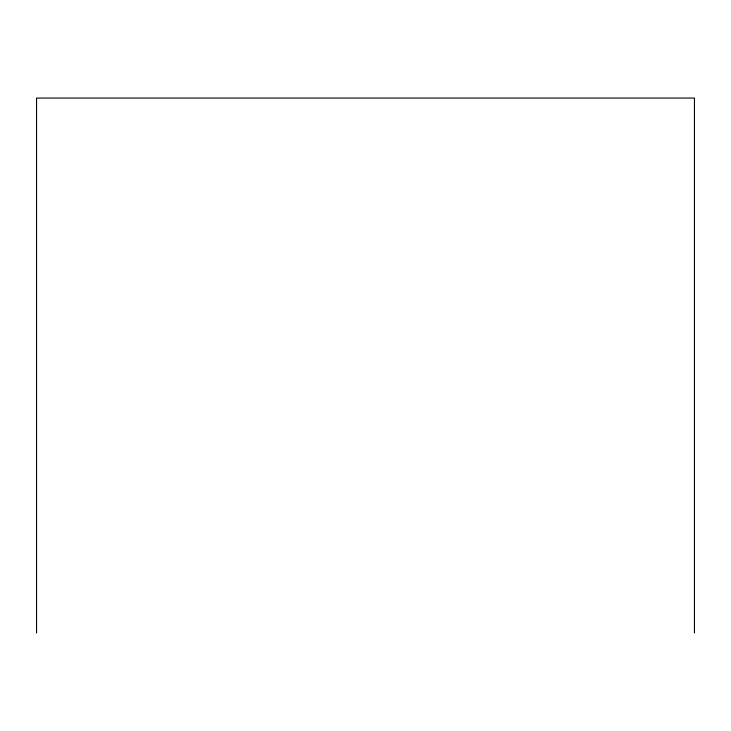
<?xml version="1.0" encoding="UTF-8"?>
<svg xmlns="http://www.w3.org/2000/svg" width="731" height="731" viewBox="0 0 731 731"><rect width="100%" height="100%" fill="white"/><g stroke="black" fill="none" stroke-linecap="round" stroke-linejoin="round"><path stroke-width="1.1" d="M694.45 632.927L694.45 98.073L36.55 98.073L36.55 632.927"/></g></svg>
